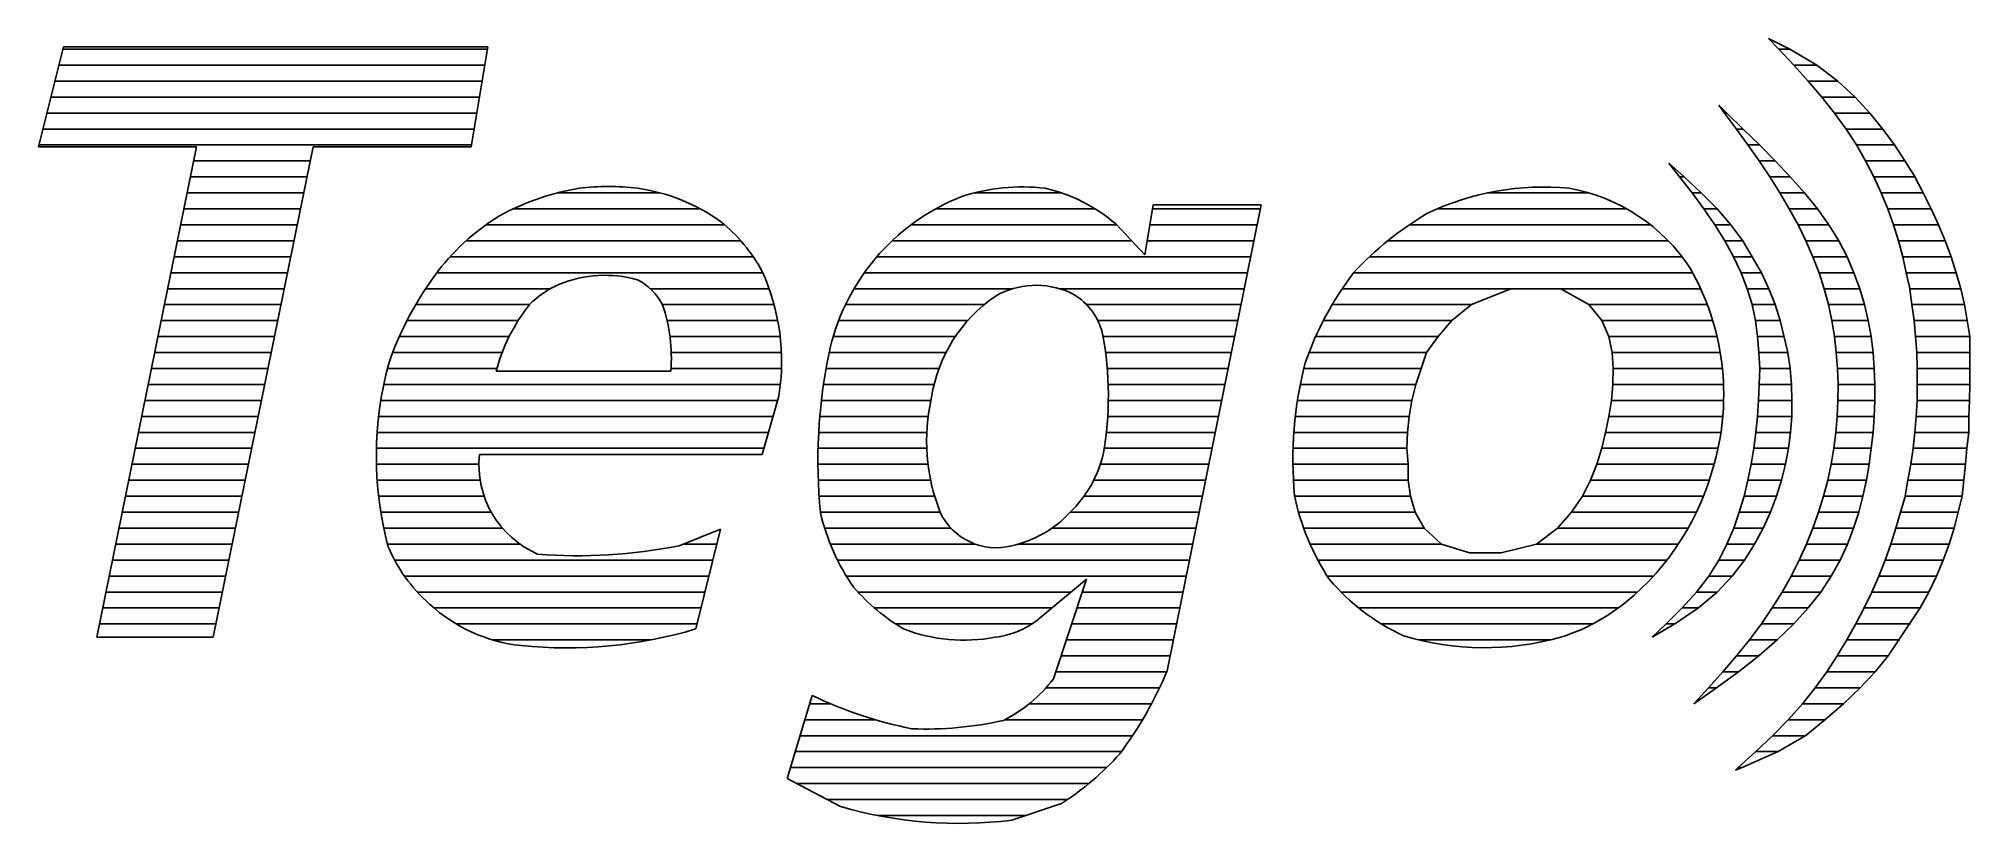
# Model space of a CAD drawing. Extents: x 1900 to 2793, y 360 to 723.
import ezdxf

# ---------------------------------------------------------------- set-up
doc = ezdxf.new("R2010")
doc.units = 0
doc.header["$MEASUREMENT"] = 0
doc.layers.get('0').update_dxf_attribs({"color": 1, "linetype": 'CONTINUOUS'})

msp = doc.modelspace()

# ---------------------------------------------------------------- linework, layer by layer
for points in [[(1900, 672.893), (1911.512, 719.031)], [(1911.243, 717.968), (2107.431, 717.968)], [(1911.512, 719.031), (2107.6, 719.031)], [(2107.6, 719.031), (2099.925, 672.893)], [(2699.7, 722.868), (2704.35, 717.968)], [(2699.7, 722.868), (2709.443, 717.968)], [(2704.35, 717.968), (2711.293, 710.587)], [(2704.35, 717.968), (2709.443, 717.968)], [(2709.443, 717.968), (2721.918, 710.587)], [(1909.393, 710.587), (2106.2, 710.587)], [(2711.293, 710.587), (2721.918, 710.587)], [(2711.293, 710.587), (2717.962, 703.206)], [(2721.918, 710.587), (2731.618, 703.206)], [(1907.55, 703.206), (2104.968, 703.206)], [(2717.962, 703.206), (2731.618, 703.206)], [(2717.962, 703.206), (2724.281, 695.825)], [(2731.618, 703.206), (2739.612, 695.825)], [(1903.862, 688.443), (2102.506, 688.443)], [(1905.706, 695.825), (2103.737, 695.825)], [(2676.618, 692.112), (2679.325, 688.443)], [(2676.618, 692.112), (2680.412, 688.443)], [(2679.325, 688.443), (2680.412, 688.443)], [(2679.325, 688.443), (2684.768, 681.062)], [(2680.412, 688.443), (2687.987, 681.062)], [(2724.281, 695.825), (2739.612, 695.825)], [(2724.281, 695.825), (2730.137, 688.443)], [(2730.137, 688.443), (2746.481, 688.443)], [(2730.137, 688.443), (2735.456, 681.062)], [(2739.612, 695.825), (2746.481, 688.443)], [(2746.481, 688.443), (2752.481, 681.062)], [(1902.012, 681.062), (2101.275, 681.062)], [(2684.768, 681.062), (2687.987, 681.062)], [(2684.768, 681.062), (2690.081, 673.681)], [(2687.987, 681.062), (2695.443, 673.681)], [(2735.456, 681.062), (2752.481, 681.062)], [(2735.456, 681.062), (2740.25, 673.681)], [(2752.481, 681.062), (2757.843, 673.681)], [(1973.031, 672.893), (1900, 672.893)], [(1900.168, 673.681), (2100.043, 673.681)], [(1926.893, 446.05), (1973.031, 672.893)], [(2026.868, 672.893), (1980.731, 446.05)], [(2099.925, 672.893), (2026.868, 672.893)], [(2690.081, 673.681), (2695.443, 673.681)], [(2690.081, 673.681), (2695.25, 666.3)], [(2695.443, 673.681), (2702.706, 666.3)], [(2740.25, 673.681), (2757.843, 673.681)], [(2740.25, 673.681), (2744.537, 666.3)], [(2757.843, 673.681), (2762.668, 666.3)], [(1971.7, 666.3), (2025.512, 666.3)], [(2653.562, 665.218), (2658.537, 658.918)], [(2653.562, 665.218), (2660.6, 658.918)], [(2695.25, 666.3), (2702.706, 666.3)], [(2695.25, 666.3), (2700.193, 658.918)], [(2702.706, 666.3), (2709.668, 658.918)], [(2744.537, 666.3), (2762.668, 666.3)], [(2744.537, 666.3), (2748.35, 658.918)], [(2762.668, 666.3), (2766.9, 659.631)], [(1970.2, 658.918), (2024.012, 658.918)], [(2658.537, 658.918), (2660.6, 658.918)], [(2658.537, 658.918), (2664.268, 651.537)], [(2660.6, 658.918), (2668.55, 651.537)], [(2700.193, 658.918), (2709.668, 658.918)], [(2700.193, 658.918), (2704.893, 651.537)], [(2709.668, 658.918), (2716.237, 651.537)], [(2748.35, 658.918), (2767.05, 658.918)], [(2748.35, 658.918), (2751.768, 651.537)], [(2766.9, 659.631), (2771.087, 651.537)], [(1967.2, 644.15), (2021.012, 644.15)], [(1968.7, 651.537), (2022.512, 651.537)], [(2119.362, 644.15), (2205.875, 644.15)], [(2139.837, 651.537), (2187.325, 651.537)], [(2314.687, 644.15), (2388.431, 644.15)], [(2332.625, 651.537), (2372.806, 651.537)], [(2411.343, 622.918), (2415.181, 645.975)], [(2414.881, 644.15), (2464.787, 644.15)], [(2415.181, 645.975), (2465.156, 645.975)], [(2465.156, 645.975), (2421.625, 430.568)], [(2546.481, 644.15), (2634.15, 644.15)], [(2569.656, 651.537), (2616.606, 651.537)], [(2664.268, 651.537), (2668.55, 651.537)], [(2664.268, 651.537), (2669.731, 644.15)], [(2668.55, 651.537), (2675.831, 644.15)], [(2669.731, 644.15), (2675.831, 644.15)], [(2669.731, 644.15), (2674.8, 636.768)], [(2675.831, 644.15), (2682.231, 636.768)], [(2704.893, 651.537), (2716.237, 651.537)], [(2704.893, 651.537), (2709.25, 644.15)], [(2709.25, 644.15), (2722.243, 644.15)], [(2709.25, 644.15), (2713.287, 636.768)], [(2716.237, 651.537), (2722.243, 644.15)], [(2722.243, 644.15), (2727.556, 636.768)], [(2751.768, 651.537), (2771.087, 651.537)], [(2751.768, 651.537), (2754.768, 644.15)], [(2754.768, 644.15), (2774.8, 644.15)], [(2754.768, 644.15), (2757.406, 636.768)], [(2771.087, 651.537), (2774.8, 644.15)], [(2774.8, 644.15), (2778.193, 636.768)], [(1965.693, 636.768), (2019.512, 636.768)], [(2106.837, 636.768), (2217.1, 636.768)], [(2303.293, 636.768), (2398.3, 636.768)], [(2397.881, 637.187), (2411.343, 622.918)], [(2413.656, 636.768), (2463.306, 636.768)], [(2533.587, 636.768), (2645.15, 636.768)], [(2674.8, 636.768), (2682.231, 636.768)], [(2674.8, 636.768), (2679.375, 629.387)], [(2682.231, 636.768), (2687.718, 629.387)], [(2713.287, 636.768), (2727.556, 636.768)], [(2713.287, 636.768), (2716.925, 629.387)], [(2727.556, 636.768), (2732.106, 629.387)], [(2757.406, 636.768), (2778.193, 636.768)], [(2757.406, 636.768), (2759.693, 629.387)], [(2778.193, 636.768), (2781.293, 629.387)], [(1964.193, 629.387), (2018.006, 629.387)], [(2097.587, 629.387), (2224.581, 629.387)], [(2294.512, 629.387), (2405.237, 629.387)], [(2412.425, 629.387), (2461.806, 629.387)], [(2523.643, 629.387), (2653.293, 629.387)], [(2679.375, 629.387), (2687.718, 629.387)], [(2679.375, 629.387), (2683.462, 622.006)], [(2687.718, 629.387), (2696.406, 614.625)], [(2716.925, 629.387), (2732.106, 629.387)], [(2716.925, 629.387), (2720.175, 622.006)], [(2732.106, 629.387), (2735.925, 622.006)], [(2759.693, 629.387), (2781.293, 629.387)], [(2759.693, 629.387), (2761.662, 622.006)], [(2781.293, 629.387), (2784.05, 622.006)], [(1962.693, 622.006), (2016.506, 622.006)], [(2090.156, 622.006), (2230.337, 622.006)], [(2287.475, 622.006), (2460.306, 622.006)], [(2515.181, 622.006), (2659.668, 622.006)], [(2683.462, 622.006), (2692.418, 622.006)], [(2683.462, 622.006), (2686.956, 614.625)], [(2720.175, 622.006), (2735.925, 622.006)], [(2720.175, 622.006), (2722.981, 614.625)], [(2735.925, 622.006), (2739.143, 614.625)], [(2761.662, 622.006), (2784.05, 622.006)], [(2761.662, 622.006), (2763.331, 614.625)], [(2784.05, 622.006), (2786.437, 614.625)], [(1959.693, 607.243), (2013.506, 607.243)], [(1961.193, 614.625), (2015.006, 614.625)], [(2078.862, 607.243), (2136.587, 607.243)], [(2084.075, 614.625), (2234.743, 614.625)], [(2182.675, 607.243), (2237.668, 607.243)], [(2276.918, 607.243), (2350.3, 607.243)], [(2281.687, 614.625), (2458.831, 614.625)], [(2372, 607.243), (2457.331, 607.243)], [(2502.581, 607.243), (2580.506, 607.243)], [(2507.843, 614.625), (2664.562, 614.625)], [(2562.325, 599.862), (2580.506, 607.243)], [(2580.506, 607.243), (2603.612, 607.243)], [(2603.612, 607.243), (2668.256, 607.243)], [(2603.612, 607.243), (2616.556, 599.862)], [(2686.956, 614.625), (2696.406, 614.625)], [(2686.956, 614.625), (2689.812, 607.243)], [(2689.812, 607.243), (2699.825, 607.243)], [(2689.812, 607.243), (2692.025, 599.862)], [(2696.406, 614.625), (2699.825, 607.243)], [(2699.825, 607.243), (2702.706, 599.862)], [(2722.981, 614.625), (2739.143, 614.625)], [(2722.981, 614.625), (2725.343, 607.243)], [(2725.343, 607.243), (2741.806, 607.243)], [(2725.343, 607.243), (2727.287, 599.862)], [(2739.143, 614.625), (2741.806, 607.243)], [(2741.806, 607.243), (2743.968, 599.862)], [(2763.331, 614.625), (2786.437, 614.625)], [(2763.331, 614.625), (2764.837, 608.056)], [(2764.762, 607.243), (2788.481, 607.243)], [(2764.837, 608.056), (2765.943, 599.862)], [(2786.437, 614.625), (2788.481, 607.243)], [(2788.481, 607.243), (2790.156, 599.862)], [(1958.193, 599.862), (2012.006, 599.862)], [(2074.281, 599.862), (2126.843, 599.862)], [(2188.331, 599.862), (2239.956, 599.862)], [(2273.006, 599.862), (2337.056, 599.862)], [(2384.35, 599.862), (2455.831, 599.862)], [(2497.956, 599.862), (2562.325, 599.862)], [(2553.193, 592.481), (2562.325, 599.862)], [(2616.556, 599.862), (2671.331, 599.862)], [(2616.556, 599.862), (2622.612, 592.481)], [(2692.025, 599.862), (2702.706, 599.862)], [(2692.025, 599.862), (2693.575, 592.481)], [(2702.706, 599.862), (2705.093, 592.481)], [(2727.287, 599.862), (2743.968, 599.862)], [(2727.287, 599.862), (2728.862, 592.481)], [(2743.968, 599.862), (2745.693, 592.481)], [(2765.943, 599.862), (2790.156, 599.862)], [(2765.943, 599.862), (2766.9, 592.481)], [(2790.156, 599.862), (2791.431, 592.481)], [(1956.687, 592.481), (2010.506, 592.481)], [(2070.25, 592.481), (2121.625, 592.481)], [(2190.5, 592.481), (2241.631, 592.481)], [(2269.831, 592.481), (2329.425, 592.481)], [(2389.587, 592.481), (2454.35, 592.481)], [(2493.893, 592.481), (2553.193, 592.481)], [(2546.918, 585.1), (2553.193, 592.481)], [(2622.612, 592.481), (2673.843, 592.481)], [(2622.612, 592.481), (2625.806, 585.1)], [(2693.575, 592.481), (2705.093, 592.481)], [(2693.575, 592.481), (2694.556, 585.1)], [(2705.093, 592.481), (2708.487, 577.718)], [(2728.862, 592.481), (2745.693, 592.481)], [(2728.862, 592.481), (2730.068, 585.1)], [(2745.693, 592.481), (2747.018, 585.1)], [(2766.875, 592.481), (2791.431, 592.481)], [(2766.9, 592.481), (2767.593, 585.1)], [(2791.431, 592.481), (2792.687, 585.1)], [(1955.187, 585.1), (2009, 585.1)], [(2066.731, 585.1), (2117.468, 585.1)], [(2191.85, 585.1), (2242.762, 585.1)], [(2267.318, 585.1), (2323.718, 585.1)], [(2392.05, 585.1), (2452.85, 585.1)], [(2490.325, 585.1), (2546.918, 585.1)], [(2541.606, 577.718), (2546.918, 585.1)], [(2625.806, 585.1), (2675.831, 585.1)], [(2625.806, 585.1), (2627.356, 577.718)], [(2694.556, 585.1), (2707.012, 585.1)], [(2694.556, 585.1), (2695.125, 577.718)], [(2730.068, 585.1), (2747.018, 585.1)], [(2730.068, 585.1), (2730.95, 577.718)], [(2747.018, 585.1), (2747.956, 577.718)], [(2767.593, 585.1), (2792.293, 585.1)], [(2767.593, 585.1), (2768.256, 577.718)], [(2792.687, 585.1), (2792.762, 577.718)], [(1953.662, 577.718), (2007.5, 577.718)], [(2063.681, 577.718), (2114.218, 577.718)], [(2192.443, 577.718), (2243.331, 577.718)], [(2265.425, 577.718), (2319.412, 577.718)], [(2393.181, 577.718), (2451.375, 577.718)], [(2487.225, 577.718), (2541.606, 577.718)], [(2539.093, 570.331), (2541.606, 577.718)], [(2627.356, 577.718), (2677.312, 577.718)], [(2627.356, 577.718), (2627.875, 570.331)], [(2695.125, 577.718), (2708.487, 577.718)], [(2695.125, 577.718), (2695.693, 570.331)], [(2708.487, 577.718), (2709.568, 570.331)], [(2730.95, 577.718), (2747.956, 577.718)], [(2730.95, 577.718), (2731.518, 570.331)], [(2747.956, 577.718), (2748.543, 570.331)], [(2768.081, 577.718), (2792.762, 577.718)], [(2768.256, 577.718), (2768.375, 570.331)], [(2792.762, 577.718), (2792.762, 570.331)], [(1950.662, 562.95), (2004.5, 562.95)], [(1952.162, 570.331), (2006, 570.331)], [(2059.493, 562.95), (2242.887, 562.95)], [(2061.218, 570.331), (2111.781, 570.331)], [(2111.437, 569.081), (2192.2, 569.081)], [(2192.293, 570.331), (2243.375, 570.331)], [(2262.818, 562.95), (2313.925, 562.95)], [(2264, 570.331), (2316.187, 570.331)], [(2393.968, 570.331), (2449.875, 570.331)], [(2394.387, 562.95), (2448.375, 562.95)], [(2483.193, 562.95), (2536.587, 562.95)], [(2484.812, 570.331), (2539.093, 570.331)], [(2534.743, 555.568), (2536.587, 562.95)], [(2536.587, 562.95), (2539.093, 570.331)], [(2627.706, 562.95), (2627.012, 555.568)], [(2627.875, 570.331), (2627.706, 562.95)], [(2627.706, 562.95), (2678.837, 562.95)], [(2627.875, 570.331), (2678.293, 570.331)], [(2695.325, 562.95), (2695.05, 555.568)], [(2695.693, 570.331), (2695.325, 562.95)], [(2695.325, 562.95), (2710.231, 562.95)], [(2695.343, 570.331), (2709.568, 570.331)], [(2709.568, 570.331), (2710.231, 562.95)], [(2710.231, 562.95), (2710.481, 555.568)], [(2731.518, 570.331), (2748.543, 570.331)], [(2731.518, 570.331), (2731.787, 562.95)], [(2731.787, 562.95), (2731.737, 555.568)], [(2731.787, 562.95), (2748.793, 562.95)], [(2748.543, 570.331), (2748.793, 562.95)], [(2748.793, 562.95), (2748.768, 555.568)], [(2768.375, 562.95), (2768.281, 555.568)], [(2768.375, 570.331), (2792.937, 570.331)], [(2768.375, 570.331), (2768.375, 562.95)], [(2768.425, 562.95), (2792.862, 562.95)], [(2792.762, 562.95), (2792.593, 555.568)], [(2792.762, 570.331), (2792.762, 562.95)], [(1949.162, 555.568), (2003, 555.568)], [(2058.143, 555.568), (2241.606, 555.568)], [(2242.175, 557.562), (2234.468, 530.643)], [(2261.831, 555.568), (2312.425, 555.568)], [(2394.462, 555.568), (2446.893, 555.568)], [(2481.912, 555.568), (2534.743, 555.568)], [(2533.462, 548.187), (2534.743, 555.568)], [(2627.012, 555.568), (2625.856, 548.187)], [(2627.012, 555.568), (2678.887, 555.568)], [(2695.05, 555.568), (2694.556, 548.187)], [(2695.05, 555.568), (2710.481, 555.568)], [(2710.481, 555.568), (2710.356, 548.187)], [(2731.737, 555.568), (2731.418, 548.187)], [(2731.737, 555.568), (2748.768, 555.568)], [(2748.768, 555.568), (2748.468, 548.187)], [(2768.281, 555.568), (2767.912, 548.187)], [(2768.281, 555.568), (2792.593, 555.568)], [(2792.593, 555.568), (2792.218, 548.187)], [(1947.662, 548.187), (2001.5, 548.187)], [(2057.131, 548.187), (2239.487, 548.187)], [(2261.093, 548.187), (2311.143, 548.187)], [(2394.187, 548.187), (2445.393, 548.187)], [(2480.925, 548.187), (2533.462, 548.187)], [(2532.7, 540.806), (2533.462, 548.187)], [(2625.856, 548.187), (2624.331, 540.806)], [(2625.856, 548.187), (2678.493, 548.187)], [(2694.556, 548.187), (2693.818, 540.806)], [(2694.556, 548.187), (2710.356, 548.187)], [(2710.356, 548.187), (2709.787, 540.806)], [(2731.418, 548.187), (2730.781, 540.806)], [(2731.418, 548.187), (2748.468, 548.187)], [(2748.468, 548.187), (2747.931, 540.806)], [(2767.912, 548.187), (2767.293, 540.806)], [(2767.912, 548.187), (2792.218, 548.187)], [(2792.218, 548.187), (2792.218, 540.806)], [(1946.156, 540.806), (2000, 540.806)], [(2056.468, 540.806), (2237.375, 540.806)], [(2260.6, 540.806), (2310.506, 540.806)], [(2393.55, 540.806), (2443.893, 540.806)], [(2480.237, 540.806), (2532.7, 540.806)], [(2532.406, 533.425), (2532.7, 540.806)], [(2624.331, 540.806), (2622.512, 533.425)], [(2624.331, 540.806), (2677.631, 540.806)], [(2693.818, 540.806), (2692.862, 533.425)], [(2693.818, 540.806), (2709.787, 540.806)], [(2709.787, 540.806), (2708.831, 533.425)], [(2730.781, 540.806), (2729.818, 533.425)], [(2730.781, 540.806), (2747.931, 540.806)], [(2747.931, 540.806), (2747.143, 533.425)], [(2767.293, 540.806), (2766.456, 533.425)], [(2767.293, 540.806), (2791.806, 540.806)], [(2792.218, 540.806), (2791.312, 533.425)], [(1944.656, 533.425), (1998.493, 533.425)], [(2056.15, 533.425), (2235.281, 533.425)], [(2234.468, 530.643), (2103.762, 530.643)], [(2260.306, 533.425), (2310.481, 533.425)], [(2392.568, 533.425), (2442.418, 533.425)], [(2479.868, 533.425), (2532.406, 533.425)], [(2532.993, 526.043), (2532.406, 533.425)], [(2622.512, 533.425), (2620.325, 526.043)], [(2622.512, 533.425), (2676.275, 533.425)], [(2692.862, 533.425), (2691.631, 526.043)], [(2692.862, 533.425), (2708.831, 533.425)], [(2708.831, 533.425), (2707.45, 526.043)], [(2729.818, 533.425), (2728.562, 526.043)], [(2729.818, 533.425), (2747.143, 533.425)], [(2747.143, 533.425), (2746.131, 526.043)], [(2766.456, 533.425), (2765.375, 526.043)], [(2766.456, 533.425), (2791.312, 533.425)], [(2791.312, 533.425), (2790.718, 526.043)], [(1941.656, 518.662), (1995.493, 518.662)], [(1943.156, 526.043), (1996.993, 526.043)], [(2056.15, 526.043), (2103.518, 526.043)], [(2056.468, 518.662), (2104.081, 518.662)], [(2260.231, 526.043), (2311.068, 526.043)], [(2260.381, 518.662), (2312.3, 518.662)], [(2387.693, 518.662), (2439.443, 518.662)], [(2390.768, 526.043), (2440.918, 526.043)], [(2479.793, 526.043), (2532.525, 526.043)], [(2480.018, 518.662), (2532.993, 518.662)], [(2532.993, 518.662), (2532.993, 526.043)], [(2534.075, 511.281), (2532.993, 518.662)], [(2617.393, 518.662), (2613.581, 511.281)], [(2620.325, 526.043), (2617.393, 518.662)], [(2617.393, 518.662), (2672.287, 518.662)], [(2620.325, 526.043), (2674.456, 526.043)], [(2690.131, 518.662), (2688.306, 511.281)], [(2691.631, 526.043), (2690.131, 518.662)], [(2690.131, 518.662), (2705.631, 518.662)], [(2691.631, 526.043), (2707.45, 526.043)], [(2705.631, 518.662), (2703.343, 511.281)], [(2707.45, 526.043), (2705.631, 518.662)], [(2726.987, 518.662), (2725.043, 511.281)], [(2728.562, 526.043), (2726.987, 518.662)], [(2726.987, 518.662), (2744.856, 518.662)], [(2728.562, 526.043), (2746.131, 526.043)], [(2744.856, 518.662), (2743.256, 511.281)], [(2746.131, 526.043), (2744.856, 518.662)], [(2764.05, 518.662), (2762.593, 510.587)], [(2765.375, 526.043), (2764.05, 518.662)], [(2764.05, 518.662), (2789.906, 518.662)], [(2765.375, 526.043), (2790.718, 526.043)], [(2789.906, 518.662), (2789.093, 511.281)], [(2790.718, 526.043), (2789.906, 518.662)], [(1940.156, 511.281), (1993.993, 511.281)], [(2057.156, 511.281), (2105.95, 511.281)], [(2260.775, 511.281), (2314.168, 511.281)], [(2383.218, 511.281), (2437.937, 511.281)], [(2480.556, 511.281), (2534.075, 511.281)], [(2536.268, 503.893), (2534.075, 511.281)], [(2613.581, 511.281), (2608.631, 503.893)], [(2613.581, 511.281), (2669.606, 511.281)], [(2688.306, 511.281), (2686.143, 503.893)], [(2688.306, 511.281), (2703.343, 511.281)], [(2703.343, 511.281), (2700.537, 503.893)], [(2725.043, 511.281), (2722.781, 503.893)], [(2725.043, 511.281), (2743.256, 511.281)], [(2743.256, 511.281), (2741.312, 503.893)], [(2762.593, 510.587), (2760.625, 503.893)], [(2762.475, 511.281), (2788.8, 511.281)], [(2789.093, 511.281), (2787.325, 503.893)], [(1938.656, 503.893), (1992.493, 503.893)], [(2058.168, 503.893), (2109.25, 503.893)], [(2261.362, 503.893), (2316.731, 503.893)], [(2376.893, 503.893), (2436.437, 503.893)], [(2482.406, 503.893), (2536.268, 503.893)], [(2540.425, 496.512), (2536.268, 503.893)], [(2608.631, 503.893), (2602.062, 496.512)], [(2608.631, 503.893), (2666.362, 503.893)], [(2686.143, 503.893), (2683.537, 496.512)], [(2686.143, 503.893), (2700.537, 503.893)], [(2700.537, 503.893), (2697.168, 496.512)], [(2722.781, 503.893), (2720.15, 496.512)], [(2722.781, 503.893), (2741.312, 503.893)], [(2741.312, 503.893), (2738.975, 496.512)], [(2760.625, 503.893), (2758.537, 496.512)], [(2760.625, 503.893), (2787.325, 503.893)], [(2787.325, 503.893), (2785.431, 496.512)], [(1937.15, 496.512), (1990.993, 496.512)], [(2059.543, 496.512), (2114.393, 496.512)], [(2196.037, 488.343), (2215.25, 496.05)], [(2215.25, 496.05), (2203.712, 449.912)], [(2263.356, 496.512), (2321.725, 496.512)], [(2368.425, 496.512), (2434.962, 496.512)], [(2484.787, 496.512), (2540.425, 496.512)], [(2548.4, 489.131), (2540.425, 496.512)], [(2602.062, 496.512), (2592.318, 489.131)], [(2602.062, 496.512), (2662.5, 496.512)], [(2683.537, 496.512), (2680.437, 489.131)], [(2683.537, 496.512), (2697.168, 496.512)], [(2697.168, 496.512), (2693.181, 489.131)], [(2720.15, 496.512), (2717, 488.737)], [(2720.15, 496.512), (2738.975, 496.512)], [(2738.975, 496.512), (2736.118, 489.131)], [(2758.537, 496.512), (2756.175, 489.131)], [(2758.537, 496.512), (2785.431, 496.512)], [(2785.431, 496.512), (2783.118, 489.131)], [(1935.65, 489.131), (1989.487, 489.131)], [(2061.268, 489.131), (2122.462, 489.131)], [(2197.981, 489.131), (2213.531, 489.131)], [(2265.993, 489.131), (2332.943, 489.131)], [(2352.9, 489.131), (2433.462, 489.131)], [(2487.743, 489.131), (2548.4, 489.131)], [(2548.4, 489.131), (2561.437, 485.05)], [(2561.437, 485.05), (2576.106, 485.1)], [(2576.106, 485.1), (2592.318, 489.131)], [(2592.318, 489.131), (2657.968, 489.131)], [(2680.437, 489.131), (2676.693, 481.75)], [(2680.437, 489.131), (2693.181, 489.131)], [(2693.181, 489.131), (2688.456, 481.75)], [(2717, 488.737), (2713.8, 481.75)], [(2717.15, 489.131), (2736.118, 489.131)], [(2736.118, 489.131), (2732.725, 481.75)], [(2756.175, 489.131), (2753.518, 481.75)], [(2756.175, 489.131), (2783.118, 489.131)], [(2783.118, 489.131), (2780.387, 481.75)], [(1932.65, 474.368), (1986.487, 474.368)], [(1934.15, 481.75), (1987.987, 481.75)], [(2064.537, 481.75), (2211.687, 481.75)], [(2069.093, 474.368), (2209.837, 474.368)], [(2269.287, 481.75), (2431.962, 481.75)], [(2273.35, 474.368), (2430.481, 474.368)], [(2491.337, 481.75), (2652.656, 481.75)], [(2495.618, 474.368), (2646.431, 474.368)], [(2672.043, 474.368), (2666.362, 466.987)], [(2676.693, 481.75), (2672.043, 474.368)], [(2672.043, 474.368), (2682.8, 474.368)], [(2682.8, 474.368), (2675.931, 466.987)], [(2676.693, 481.75), (2688.456, 481.75)], [(2688.456, 481.75), (2682.8, 474.368)], [(2710.062, 474.368), (2705.925, 466.987)], [(2713.8, 481.75), (2710.062, 474.368)], [(2710.062, 474.368), (2728.637, 474.368)], [(2713.8, 481.75), (2732.725, 481.75)], [(2728.637, 474.368), (2723.743, 466.987)], [(2732.725, 481.75), (2728.637, 474.368)], [(2750.562, 474.368), (2747.337, 466.987)], [(2753.518, 481.75), (2750.562, 474.368)], [(2750.562, 474.368), (2777.237, 474.368)], [(2753.518, 481.75), (2780.387, 481.75)], [(2777.237, 474.368), (2773.668, 466.987)], [(2780.387, 481.75), (2777.237, 474.368)], [(1931.15, 466.987), (1984.987, 466.987)], [(2075.018, 466.987), (2207.993, 466.987)], [(2278.712, 466.987), (2377.237, 466.987)], [(2384.418, 472.968), (2361.362, 453.75)], [(2369.043, 426.831), (2384.418, 472.968)], [(2382.431, 466.987), (2428.981, 466.987)], [(2501.987, 466.987), (2639.093, 466.987)], [(2666.362, 466.987), (2659.693, 459.606)], [(2666.362, 466.987), (2675.931, 466.987)], [(2675.931, 466.987), (2667.268, 459.606)], [(2705.925, 466.987), (2701.375, 459.606)], [(2705.925, 466.987), (2723.743, 466.987)], [(2723.743, 466.987), (2717.962, 459.606)], [(2747.337, 466.987), (2743.818, 459.606)], [(2747.337, 466.987), (2773.668, 466.987)], [(2773.668, 466.987), (2769.681, 459.606)], [(1929.65, 459.606), (1983.487, 459.606)], [(2082.75, 459.606), (2206.15, 459.606)], [(2286.362, 459.606), (2368.375, 459.606)], [(2379.968, 459.606), (2427.506, 459.606)], [(2510.206, 459.606), (2630.212, 459.606)], [(2659.693, 459.606), (2652.337, 452.225)], [(2667.268, 459.606), (2656.318, 452.225)], [(2659.693, 459.606), (2667.268, 459.606)], [(2701.375, 459.606), (2696.356, 452.225)], [(2701.375, 459.606), (2717.962, 459.606)], [(2717.962, 459.606), (2711.293, 452.225)], [(2743.818, 459.606), (2740.006, 452.225)], [(2743.818, 459.606), (2769.681, 459.606)], [(2769.681, 459.606), (2754.968, 437.462)], [(1928.143, 452.225), (1981.987, 452.225)], [(2093.006, 452.225), (2204.306, 452.225)], [(2296.131, 452.225), (2359.15, 452.225)], [(2377.506, 452.225), (2426.006, 452.225)], [(2520.693, 452.225), (2618.375, 452.225)], [(2652.337, 452.225), (2645.862, 446.05)], [(2656.318, 452.225), (2645.862, 446.05)], [(2652.337, 452.225), (2656.318, 452.225)], [(2696.356, 452.225), (2690.868, 444.843)], [(2696.356, 452.225), (2711.293, 452.225)], [(2711.293, 452.225), (2703.662, 444.843)], [(2740.006, 452.225), (2735.9, 444.843)], [(2740.006, 452.225), (2765.25, 452.225)], [(1980.731, 446.05), (1926.893, 446.05)], [(2109.862, 444.843), (2183.143, 444.843)], [(2375.043, 444.843), (2424.506, 444.843)], [(2537.868, 444.843), (2598.887, 444.843)], [(2690.868, 444.843), (2684.887, 437.462)], [(2690.868, 444.843), (2703.662, 444.843)], [(2703.662, 444.843), (2695.15, 437.462)], [(2735.9, 444.843), (2731.443, 437.462)], [(2735.9, 444.843), (2760.356, 444.843)], [(2370.125, 430.075), (2421.431, 430.075)], [(2372.587, 437.462), (2423.031, 437.462)], [(2678.537, 430.075), (2671.893, 422.693)], [(2685.725, 430.075), (2675.612, 422.693)], [(2684.887, 437.462), (2678.537, 430.075)], [(2678.537, 430.075), (2685.725, 430.075)], [(2684.887, 437.462), (2695.15, 437.462)], [(2695.15, 437.462), (2685.725, 430.075)], [(2726.575, 430.075), (2721.231, 422.693)], [(2731.443, 437.462), (2726.575, 430.075)], [(2726.575, 430.075), (2748.912, 430.075)], [(2731.443, 437.462), (2754.968, 437.462)], [(2748.912, 430.075), (2742.025, 422.693)], [(2754.968, 437.462), (2748.912, 430.075)], [(2365.668, 422.693), (2418.131, 422.693)], [(2671.893, 422.693), (2665.081, 415.287)], [(2675.612, 422.693), (2665.081, 415.287)], [(2671.893, 422.693), (2675.612, 422.693)], [(2721.231, 422.693), (2715.3, 415.312)], [(2721.231, 422.693), (2742.025, 422.693)], [(2742.025, 422.693), (2734.225, 415.312)], [(2246.012, 380.693), (2257.55, 419.15)], [(2256.393, 415.312), (2266.037, 415.312)], [(2357.943, 415.312), (2414.443, 415.312)], [(2715.3, 415.312), (2708.681, 407.931)], [(2715.3, 415.312), (2734.225, 415.312)], [(2734.225, 415.312), (2725.637, 407.931)], [(2254.181, 407.931), (2286.731, 407.931)], [(2346.6, 407.931), (2410.281, 407.931)], [(2708.681, 407.931), (2701.45, 400.55)], [(2708.681, 407.931), (2725.637, 407.931)], [(2725.637, 407.931), (2716.875, 400.625)], [(2249.75, 393.168), (2400.487, 393.168)], [(2251.968, 400.55), (2405.656, 400.55)], [(2693.7, 393.168), (2685.675, 385.787)], [(2704.031, 393.168), (2687.425, 385.787)], [(2701.45, 400.55), (2693.7, 393.168)], [(2693.7, 393.168), (2704.031, 393.168)], [(2701.45, 400.55), (2716.062, 400.55)], [(2716.875, 400.625), (2704.031, 393.168)], [(2247.537, 385.787), (2393.625, 385.787)], [(2685.675, 385.787), (2684.325, 384.531)], [(2687.425, 385.787), (2684.325, 384.531)], [(2685.675, 385.787), (2687.425, 385.787)], [(2270.718, 367.775), (2246.012, 380.693)], [(2250.393, 378.406), (2385.431, 378.406)], [(2264.537, 371.025), (2375.662, 371.025)], [(2372.881, 369.15), (2349.825, 361.475)], [(2287.937, 363.643), (2356.318, 363.643)]]:
    msp.add_lwpolyline(points)
for points in [[(2149.897, 653.67, 0.07819), (2115.296, 642.14)], [(2176.814, 653.657, 0.061658), (2149.898, 653.657)], [(2215.248, 638.292, 0.121623), (2176.814, 653.662)], [(2365.201, 653.681, 0.108645), (2326.742, 649.835)], [(2397.883, 637.195, 0.12291), (2365.199, 653.667)], [(2607.425, 653.656, 0.136619), (2542.05, 642.125)], [(2663.424, 616.665, 0.208553), (2607.422, 653.659)], [(2326.752, 649.818, 0.254097), (2265.228, 576.779)], [(2115.293, 642.152, 0.101689), (2084.522, 615.234)], [(2234.484, 615.226, 0.099386), (2215.256, 638.304)], [(2542.048, 642.137, 0.072912), (2507.871, 614.674)], [(2674.652, 526.778, 0.199775), (2663.438, 616.67)], [(2084.55, 615.211, 0.079865), (2061.814, 572.595)], [(2140.799, 609.284, 0.097538), (2126.824, 599.835)], [(2176.816, 611.376, 0.166558), (2140.794, 609.285)], [(2188.344, 599.841, 0.15288), (2176.812, 611.369)], [(2242.17, 557.537, 0.14603), (2234.487, 615.221)], [(2376.737, 605.459, 0.242219), (2342.125, 603.697)], [(2507.872, 614.669, 0.077885), (2485.452, 572.94)], [(2126.829, 599.827, 0.10298), (2111.455, 569.075)], [(2192.183, 569.077, 0.106536), (2188.343, 599.84)], [(2342.135, 603.683, 0.206416), (2312.74, 557.022)], [(2391.821, 586.406, 0.218887), (2376.741, 605.465)], [(2392.12, 530.64, 0.09002), (2391.817, 586.405)], [(2061.821, 572.593, 0.131579), (2061.466, 488.345)], [(2265.233, 576.779, 0.075052), (2261.389, 503.724)], [(2485.47, 572.937, 0.085773), (2480.547, 511.428)], [(2312.752, 557.018, 0.153546), (2316.807, 503.724)], [(2103.769, 530.641, 0.327577), (2130.657, 484.507)], [(2376.719, 503.728, 0.140628), (2392.095, 530.646)], [(2633.659, 462.264, 0.160401), (2674.638, 526.784)], [(2480.518, 511.426, 0.092877), (2496.653, 472.71)], [(2261.378, 503.724, 0.095002), (2276.76, 469.123)], [(2316.802, 503.724, 0.358505), (2349.824, 488.34)], [(2349.822, 488.364, 0.152005), (2376.716, 503.729)], [(2061.314, 488.564, 0.115099), (2080.687, 461.43)], [(2130.657, 484.508, 0.068828), (2196.034, 488.351)], [(2276.773, 469.134, 0.078367), (2299.825, 449.916)], [(2496.677, 472.72, 0.106611), (2530.931, 446.717)], [(2080.691, 461.438, 0.161069), (2122.977, 442.213)], [(2603.57, 446.036, 0.093793), (2633.671, 462.248)], [(2122.981, 442.207, 0.099012), (2203.711, 449.898)], [(2299.831, 449.921, 0.139824), (2342.122, 446.068)], [(2342.123, 446.043, 0.130716), (2361.349, 453.735)], [(2530.923, 446.707, 0.141757), (2603.56, 446.051)], [(2399.801, 392.233, 0.062573), (2421.627, 430.57)], [(2345.97, 407.599, 0.116451), (2369.042, 426.83)], [(2257.54, 419.135, 0.062919), (2303.682, 403.755)], [(2303.686, 403.75, 0.064405), (2345.965, 407.595)], [(2372.885, 369.151, 0.065902), (2399.812, 392.227)], [(2270.72, 367.783, 0.101045), (2349.827, 361.468)]]:
    msp.add_lwpolyline(points, format="xyb")

doc.saveas('drawing.dxf')
